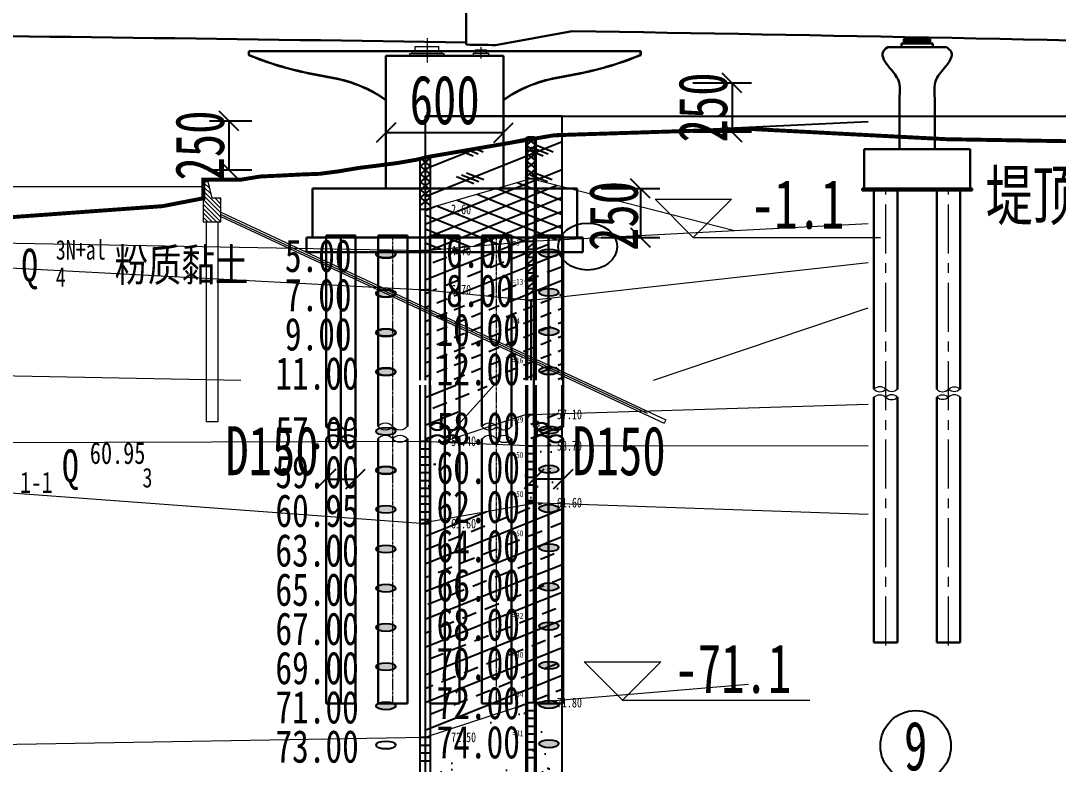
# Model space of a CAD drawing. Extents: x -2611510 to 954358, y -247163 to 181535.
# Drawn here: x 351555 to 404481, y -45 to 37874 of the extents above; entities that cross this region are included whole.
import ezdxf
from ezdxf.enums import TextEntityAlignment as Align

# ---------------------------------------------------------------- set-up
doc = ezdxf.new("R2010")
doc.units = 0
for name, pattern in [('CENTER', [2, 1.25, -0.25, 0.25, -0.25]), ('CENTER2', [1.125, 0.75, -0.125, 0.125, -0.125]), ('sx', [10, 5, 0, 5, 0])]:
    doc.linetypes.add(name, pattern=pattern)
doc.layers.get('Defpoints').update_dxf_attribs({"color": 8})
for name, color, linetype in [('dz-temp', 4, 'Continuous'), ('GiCAD_PouMian', 7, 'Continuous'), ('GICAD_QUYANG', 7, 'Continuous'), ('地质-地层符号', 3, 'Continuous'), ('地质-地面线', 7, 'Continuous'), ('地质-填充花纹', 8, 'Continuous'), ('地质-标贯', 7, 'Continuous'), ('地质-钻孔', 7, 'Continuous'), ('纵_地面线', 30, 'Continuous')]:
    doc.layers.add(name, color=color, linetype=linetype)
for name, color, linetype, lineweight in [('中心线', 2, 'CENTER', 15), ('地质-地层线', 7, 'Continuous', 15), ('地质-文字', 7, 'Continuous', 15), ('总 河堤', 6, 'Continuous', 15), ('文字', 7, 'Continuous', 15), ('标注', 3, 'Continuous', 18), ('桥 中心线', 5, 'CENTER', 15), ('桥 构造粗实', 1, 'Continuous', 30), ('桥 构造细实', 3, 'Continuous', 15), ('桥 构造细虚', 6, 'Continuous', 15), ('桥 标高', 4, 'Continuous', 15)]:
    doc.layers.add(name, color=color, linetype=linetype, lineweight=lineweight)
doc.styles.add('LZ_FONTS_FS', font='', dxfattribs={"width": 0.7})
doc.styles.get("Standard").update_dxf_attribs({"font": '仿宋_GB2312.TTF', "width": 0.7})
doc.styles.add('仿宋字', font='仿宋_GB2312.TTF', dxfattribs={"width": 0.7})
doc.styles.add('剖线方向', font='', dxfattribs={"width": 0.7, "height": 2.5})
doc.styles.add('叠加符号', font='', dxfattribs={"width": 0.7, "height": 2.5})
doc.styles.add('地层编号', font='', dxfattribs={"width": 0.7, "height": 3})
doc.styles.add('层底标注', font='', dxfattribs={"width": 0.7, "height": 2.5})
doc.styles.add('岩土名称', font='', dxfattribs={"width": 0.7, "height": 3})
doc.styles.add('时代', font='', dxfattribs={"width": 0.7, "height": 3})
doc.styles.add('标贯动探', font='', dxfattribs={"width": 0.7, "height": 1.5})
doc.styles.get('LZ_FONTS_FS').set_extended_font_data('仿宋_GB2312')
doc.styles.get('剖线方向').set_extended_font_data('仿宋_GB2312')
doc.styles.get('叠加符号').set_extended_font_data('仿宋_GB2312')
doc.styles.get('地层编号').set_extended_font_data('仿宋_GB2312')
doc.styles.get('层底标注').set_extended_font_data('仿宋_GB2312')
doc.styles.get('岩土名称').set_extended_font_data('仿宋_GB2312')
doc.styles.get('时代').set_extended_font_data('仿宋_GB2312')
doc.styles.get('标贯动探').set_extended_font_data('仿宋_GB2312')
doc.dimstyles.new('750', dxfattribs={"dimscale": 0, "dimtxt": 2.5, "dimasz": 1, "dimexe": 1, "dimexo": 1, "dimgap": 0, "dimtad": 0, "dimdec": 0, "dimlfac": 0.1, "dimrnd": 0.1, "dimzin": 12, "dimdsep": 46, "dimtxsty": '仿宋字', "dimblk": 'OBLIQUE', "dimcen": -1, "dimclrd": 256, "dimclre": 256, "dimclrt": 256, "dimadec": 4, "dimazin": 0, "dimtp": 2, "dimtm": 3, "dimtfac": 0.5, "dimtdec": 0, "dimtmove": 2, "dimatfit": 3, "dimldrblk": 'OBLIQUE', "dimfxl": 3, "dimfxlon": 1, "dimtvp": 0.7, "dimtolj": 1, "dimtzin": 12, "dimarcsym": 0})
pattern_1 = [(21.80141, (-1421506.55, -807363.6), (-883.88348, 353.5534), [571.18298, -380.78866])]
pattern_2 = [(21.80141, (-1421506.55, -807363.6), (-883.88348, 353.5534), []), (158.19859, (-1421506.55, -807363.6), (-883.88348, -353.5534), [])]
pattern_3 = [(21.80141, (-1421506.6, -807363.6), (-1767.7652, 707.1061), []), (21.80141, (-1419756.6, -807363.6), (-1767.7652, 707.1061), [761.57655, -475.9851])]
pattern_4 = [(21.80141, (-1421506.6, -807363.6), (-1767.76695, 707.1068), []), (158.19859, (-1420881.6, -807463.6), (-3535.534, -1414.2136), [951.9716, -2855.915]), (158.19859, (-1421131.6, -807563.6), (-3535.534, -1414.2136), [951.9716, -2855.915]), (158.19859, (-1421381.6, -807663.6), (-3535.534, -1414.2136), [951.9716, -2855.915]), (158.19859, (-1417381.6, -807463.6), (-3535.534, -1414.2136), [951.9716, -2855.915]), (158.19859, (-1417631.6, -807563.6), (-3535.534, -1414.2136), [951.9716, -2855.915]), (158.19859, (-1417881.6, -807663.6), (-3535.534, -1414.2136), [951.9716, -2855.915])]
pattern_5 = [(21.80141, (-1421506.6, -1072166.4), (-1767.7652, 707.1061), []), (21.80141, (-1419756.6, -1072166.4), (-1767.7652, 707.1061), [761.57655, -475.9851])]
pattern_6 = [(17.062863, (-1421506.55, -1072166.35), (2790.36967, 1248.899855), [-5975.1498, 0, -4481.3624, 0, -4481.3624, 0]), (3.01447, (-1421506.6, -1072166.4), (7214.5321, 1809.4251), [-2978.456, 0, -7743.9854, 0, -1787.0735, 0]), (345.966575, (-1426872, -1072166.4), (11073.38644, -1501.9982), [-1573.447, 0, -6293.788, 0, -7342.7527, 0]), (17.06286, (-1421506.6, -1072166.4), (-2941.879, 3021.541), [-3983.433, 0, -4979.2915, 0, -4481.362, 0]), (3.01447, (-1421506.6, -1072166.4), (4858.372, 4093.388), [-3574.147, 0, -5361.221, 0, -1787.0735, 0]), (345.7037, (-1426872, -1072166.4), (5240.9553, 1250.378), [-2088.827, 0, -6788.688, 0, -10444.135, 0]), (339.87047, (-1426872, -1072166.4), (6980.0505, 1196.567), [-942.2907, 0, -3769.163, 0, -3769.163, 0]), (17.06286, (-1421506.6, -1072166.4), (6542.5438, 3754.5058), [-1493.7875, 0, -1493.7875, 0, -4481.3624, 0]), (3.01447, (-1421506.6, -1072166.4), (2716.851, 3980.613), [-3574.147, 0, -7743.985, 0, -1787.0735, 0]), (345.7037, (-1426872, -1072166.4), (15682.466, 1374.167), [-6266.481, 0, -2611.034, 0, -2611.034, 0]), (339.87047, (-1426872, -1072166.4), (230427237.503, -84451983.463), [-1187.286, 0, -9894.053, 0, -942.291, 0])]

# ---------------------------------------------------------------- blocks, each defined once
blk = doc.blocks.new('_Oblique')
at = {"color": 0, "linetype": 'ByBlock', "lineweight": -2}
blk.add_line((-0.5, -0.5), (0.5, 0.5), dxfattribs=at)
blk = doc.blocks.new('*D179')
at = {"layer": 'Defpoints', "color": 0}
for p in [(374282, 73637), (374282, 37143), (372282, 36664)]:
    blk.add_point(p, dxfattribs=at)
at = {"layer": '标注', "lineweight": -2}
for p, q in [((372282, 71637), (372282, 74637)), ((374282, 71637), (374282, 74637)), ((372282, 73637), (374282, 73637))]:
    blk.add_line(p, q, dxfattribs=at)
at = {"layer": '标注', "lineweight": -2, "xscale": 1000.0000020837, "yscale": 1000.0000020837, "zscale": 1000.0000020837, "rotation": 180}
blk.add_blockref('_Oblique', (372282, 73637), dxfattribs=at)
at = {"layer": '标注', "lineweight": -2, "xscale": 1000.0000020837, "yscale": 1000.0000020837, "zscale": 1000.0000020837}
blk.add_blockref('_Oblique', (374282, 73637), dxfattribs=at)
at = {"layer": '标注', "insert": (373282, 75826), "char_height": 2500, "attachment_point": 5, "style": '仿宋字'}
blk.add_mtext('\\A1;200', dxfattribs=at)
blk = doc.blocks.new('*D187')
at = {"layer": 'Defpoints', "color": 0}
for p in [(372282, 73637), (353282, 39578), (372282, 36664)]:
    blk.add_point(p, dxfattribs=at)
at = {"layer": '标注', "lineweight": -2}
for p, q in [((353282, 71637), (353282, 74637)), ((372282, 71637), (372282, 74637)), ((353282, 73637), (372282, 73637))]:
    blk.add_line(p, q, dxfattribs=at)
at = {"layer": '标注', "lineweight": -2, "xscale": 1000.0000020837, "yscale": 1000.0000020837, "zscale": 1000.0000020837, "rotation": 180}
blk.add_blockref('_Oblique', (353282, 73637), dxfattribs=at)
at = {"layer": '标注', "lineweight": -2, "xscale": 1000.0000020837, "yscale": 1000.0000020837, "zscale": 1000.0000020837}
blk.add_blockref('_Oblique', (372282, 73637), dxfattribs=at)
at = {"layer": '标注', "insert": (362782, 75302), "char_height": 2500, "attachment_point": 5, "style": '仿宋字'}
blk.add_mtext('\\A1;1900', dxfattribs=at)
blk = doc.blocks.new('右堤岸')
at = {"layer": '总 河堤'}
h = blk.add_hatch(dxfattribs=at)
h.set_pattern_fill('ANSI31', color=256, scale=0.05, style=0)
h.set_pattern_definition([(135, (-1e-10, -1250), (112.253, 112.253), [])])
h.paths.add_polyline_path([(0, 0), (250, 0), (450, -850), (900, -850), (900, -1670), (0, -1250)])
h.paths.add_polyline_path([(0, -1250), (900, -1670), (900, -2050), (0, -2050)])
for p, q in [((0, 0), (250, 0)), ((0, 0), (0, -2050)), ((450, -850), (250, 0)), ((900, -850), (450, -850)), ((900, -2050), (900, -850)), ((0, -2050), (900, -2050)), ((150, -2050), (150, -12250)), ((750, -2050), (750, -12250)), ((750, -12250), (150, -12250))]:
    blk.add_line(p, q, dxfattribs=at)
at = {"layer": '总 河堤', "color": 8}
for p, q in [((900, -1559), (23600, -12145)), ((900, -1670), (22651, -11813)), ((900, -1780), (23515, -12326)), ((23600, -12145), (23515, -12326))]:
    blk.add_line(p, q, dxfattribs=at)
blk = doc.blocks.new('标高')
at = {"layer": '桥 标高'}
for p, q in [((-2000, 2000), (2000, 2000)), ((0, 0), (-2000, 2000)), ((0, 0), (2000, 2000)), ((0, 0), (9796, 0))]:
    blk.add_line(p, q, dxfattribs=at)
blk = doc.blocks.new('*D300')
at = {"layer": 'Defpoints', "color": 0}
for p in [(379782, 29318), (379466, 26818), (383165, 26818)]:
    blk.add_point(p, dxfattribs=at)
at = {"layer": '标注', "lineweight": -2}
for p, q in [((381165, 29318), (384165, 29318)), ((383165, 29318), (383165, 26818)), ((381165, 26818), (384165, 26818))]:
    blk.add_line(p, q, dxfattribs=at)
at = {"layer": '标注', "lineweight": -2, "xscale": 1000.0000020837, "yscale": 1000.0000020837, "zscale": 1000.0000020837}
for p, rotation in [((383165, 29318), 90), ((383165, 26818), 270)]:
    blk.add_blockref('_Oblique', p, dxfattribs=dict(at, rotation=rotation))
at = {"layer": '标注', "insert": (381805, 27918), "char_height": 2500, "attachment_point": 5, "rotation": 90, "style": '仿宋字'}
blk.add_mtext('\\A1;250', dxfattribs=at)
blk = doc.blocks.new('*D301')
at = {"layer": 'Defpoints', "color": 0}
for p in [(370181, 34835), (376181, 34835), (370181, 32159)]:
    blk.add_point(p, dxfattribs=at)
at = {"layer": '标注', "lineweight": -2}
for p, q in [((370181, 33835), (370181, 31159)), ((376181, 33835), (376181, 31159)), ((376181, 32159), (370181, 32159))]:
    blk.add_line(p, q, dxfattribs=at)
at = {"layer": '标注', "lineweight": -2, "xscale": 1000.0000020837, "yscale": 1000.0000020837, "zscale": 1000.0000020837, "rotation": 180}
blk.add_blockref('_Oblique', (370181, 32159), dxfattribs=at)
at = {"layer": '标注', "lineweight": -2, "xscale": 1000.0000020837, "yscale": 1000.0000020837, "zscale": 1000.0000020837}
blk.add_blockref('_Oblique', (376181, 32159), dxfattribs=at)
at = {"layer": '标注', "insert": (373181, 33824), "char_height": 2500, "attachment_point": 5, "style": '仿宋字'}
blk.add_mtext('\\A1;600', dxfattribs=at)
blk = doc.blocks.new('*D311')
at = {"layer": 'Defpoints', "color": 0}
for p in [(364345, 32760), (362176, 30260), (364345, 30260)]:
    blk.add_point(p, dxfattribs=at)
at = {"layer": '标注', "lineweight": -2}
for p, q in [((363344, 32760), (361176, 32760)), ((362176, 32760), (362176, 30260)), ((363344, 30260), (361176, 30260))]:
    blk.add_line(p, q, dxfattribs=at)
at = {"layer": '标注', "lineweight": -2, "xscale": 1000.0000020837, "yscale": 1000.0000020837, "zscale": 1000.0000020837}
for p, rotation in [((362176, 32760), 90), ((362176, 30260), 270)]:
    blk.add_blockref('_Oblique', p, dxfattribs=dict(at, rotation=rotation))
at = {"layer": '标注', "insert": (360698, 31510), "char_height": 2500, "attachment_point": 5, "rotation": 90, "style": '仿宋字'}
blk.add_mtext('\\A1;250', dxfattribs=at)
blk = doc.blocks.new('*D312')
at = {"layer": 'Defpoints', "color": 0}
for p in [(383977, 34702), (384056, 32204), (387841, 32204)]:
    blk.add_point(p, dxfattribs=at)
at = {"layer": '标注', "lineweight": -2}
for p, q in [((385841, 34702), (388841, 34702)), ((387841, 34702), (387841, 32204)), ((385841, 32204), (388841, 32204))]:
    blk.add_line(p, q, dxfattribs=at)
at = {"layer": '标注', "lineweight": -2, "xscale": 1000.0000020837, "yscale": 1000.0000020837, "zscale": 1000.0000020837}
for p, rotation in [((387841, 34702), 90), ((387841, 32204), 270)]:
    blk.add_blockref('_Oblique', p, dxfattribs=dict(at, rotation=rotation))
at = {"layer": '标注', "insert": (386362, 33453), "char_height": 2500, "attachment_point": 5, "rotation": 90, "style": '仿宋字'}
blk.add_mtext('\\A1;250', dxfattribs=at)
blk = doc.blocks.new('*D348')
at = {"layer": 'Defpoints', "color": 0}
for p in [(374282, 83145), (170282, 72375), (374282, 37143)]:
    blk.add_point(p, dxfattribs=at)
at = {"layer": '标注', "lineweight": -2}
for p, q in [((170282, 81145), (170282, 84145)), ((374282, 81145), (374282, 84145)), ((170282, 83145), (374282, 83145))]:
    blk.add_line(p, q, dxfattribs=at)
at = {"layer": '标注', "lineweight": -2, "xscale": 1000.0000020837, "yscale": 1000.0000020837, "zscale": 1000.0000020837, "rotation": 180}
blk.add_blockref('_Oblique', (170282, 83145), dxfattribs=at)
at = {"layer": '标注', "lineweight": -2, "xscale": 1000.0000020837, "yscale": 1000.0000020837, "zscale": 1000.0000020837}
blk.add_blockref('_Oblique', (374282, 83145), dxfattribs=at)
at = {"layer": '标注', "insert": (272282, 84810), "char_height": 2500, "attachment_point": 5, "style": '仿宋字'}
blk.add_mtext('\\A1;20400', dxfattribs=at)
blk = doc.blocks.new('*D362')
at = {"layer": 'Defpoints', "color": 0}
for p in [(401018, 36295), (401018, 31795), (408393, 31795)]:
    blk.add_point(p, dxfattribs=at)
at = {"layer": '标注', "lineweight": -2}
for p, q in [((406393, 36295), (409393, 36295)), ((408393, 36295), (408393, 31795)), ((406393, 31795), (409393, 31795))]:
    blk.add_line(p, q, dxfattribs=at)
at = {"layer": '标注', "lineweight": -2, "xscale": 1000.0000020837, "yscale": 1000.0000020837, "zscale": 1000.0000020837}
for p, rotation in [((408393, 36295), 90), ((408393, 31795), 270)]:
    blk.add_blockref('_Oblique', p, dxfattribs=dict(at, rotation=rotation))
at = {"layer": '标注', "insert": (406728, 34045), "char_height": 2500, "attachment_point": 5, "rotation": 90, "style": '仿宋字'}
blk.add_mtext('\\A1;450', dxfattribs=at)
blk = doc.blocks.new('*D380')
at = {"layer": 'Defpoints', "color": 0}
for p in [(367131, 14599), (368631, 14500), (368631, 14500)]:
    blk.add_point(p, dxfattribs=at)
at = {"layer": '标注', "lineweight": -2}
for p, q in [((367131, 14500), (367131, 13500)), ((367131, 14500), (368631, 14500)), ((368631, 13500), (368631, 13500))]:
    blk.add_line(p, q, dxfattribs=at)
at = {"layer": '标注', "lineweight": -2, "xscale": 1000, "yscale": 1000, "zscale": 1000, "rotation": 180}
blk.add_blockref('_Oblique', (367131, 14500), dxfattribs=at)
at = {"layer": '标注', "lineweight": -2, "xscale": 1000, "yscale": 1000, "zscale": 1000}
blk.add_blockref('_Oblique', (368631, 14500), dxfattribs=at)
at = {"layer": '标注', "insert": (364371, 15925), "char_height": 2500, "attachment_point": 5, "style": '仿宋字'}
blk.add_mtext('\\A1;D150', dxfattribs=at)
blk = doc.blocks.new('*D381')
at = {"layer": 'Defpoints', "color": 0}
for p in [(377731, 14500), (377731, 14500), (379231, 14682)]:
    blk.add_point(p, dxfattribs=at)
at = {"layer": '标注', "lineweight": -2}
for p, q in [((379231, 14500), (377731, 14500)), ((379231, 14500), (379231, 13500)), ((377731, 13500), (377731, 13500))]:
    blk.add_line(p, q, dxfattribs=at)
at = {"layer": '标注', "lineweight": -2, "xscale": 1000, "yscale": 1000, "zscale": 1000, "rotation": 180}
blk.add_blockref('_Oblique', (377731, 14500), dxfattribs=at)
at = {"layer": '标注', "lineweight": -2, "xscale": 1000, "yscale": 1000, "zscale": 1000}
blk.add_blockref('_Oblique', (379231, 14500), dxfattribs=at)
at = {"layer": '标注', "insert": (382074, 15925), "char_height": 2500, "attachment_point": 5, "style": '仿宋字'}
blk.add_mtext('\\A1;D150', dxfattribs=at)
blk = doc.blocks.new('gkqy_yuan.dwg不标1')
at = {"layer": 'GiCAD_PouMian'}
h = blk.add_hatch(color=8, dxfattribs=at)
edge = h.paths.add_edge_path()
edge.add_arc((0, 0), 1, 0, 360)
at = {"layer": 'GICAD_QUYANG', "color": 8}
blk.add_circle((0, 0), 1, dxfattribs=at)
blk = doc.blocks.new('地质1')
at = {"layer": '地质-填充花纹', "linetype": 'Continuous'}
h = blk.add_hatch(dxfattribs=at)
h.set_pattern_fill('GKZTT', color=8, scale=250, style=0, pattern_type=2)
h.set_pattern_definition(pattern_4)
h.paths.add_polyline_path([(379182, -212120), (377582, -211712), (377582, -209612), (379182, -209537)])
h = blk.add_hatch(dxfattribs=at)
h.set_pattern_fill('GKZTT', color=8, scale=250, style=0, pattern_type=2)
h.set_pattern_definition(pattern_4)
h.paths.add_polyline_path([(377582, -211712), (372182, -213279), (372182, -210679), (377582, -209612)])
h = blk.add_hatch(dxfattribs=at)
h.set_pattern_fill('GKSTT', color=8, scale=250, style=0, pattern_type=2)
h.set_pattern_definition(pattern_2)
h.paths.add_polyline_path([(377582, -214912), (372182, -215379), (372182, -213279), (377582, -211712)])
h = blk.add_hatch(dxfattribs=at)
h.set_pattern_fill('GKSTT', color=8, scale=250, style=0, pattern_type=2)
h.set_pattern_definition(pattern_2)
h.paths.add_polyline_path([(379182, -212120), (379182, -214827), (377582, -214912), (377582, -211712)])
h = blk.add_hatch(dxfattribs=at)
h.set_pattern_fill('GLYNT', color=8, scale=250, style=0, pattern_type=2)
h.set_pattern_definition(pattern_3)
h.paths.add_polyline_path([(379182, -217734), (377582, -217912), (377582, -214912), (379182, -214827)])
h = blk.add_hatch(dxfattribs=at)
h.set_pattern_fill('GLYNT', color=8, scale=250, style=0, pattern_type=2)
h.set_pattern_definition(pattern_3)
h.paths.add_polyline_path([(377582, -217912), (372182, -217379), (372182, -215379), (377582, -214912)])
h = blk.add_hatch(dxfattribs=at)
h.set_pattern_fill('GKFT', color=8, scale=250, style=0, pattern_type=2)
h.set_pattern_definition(pattern_1)
h.paths.add_polyline_path([(377582, -222000), (372182, -222000), (372182, -217379), (377582, -217912)])
h = blk.add_hatch(dxfattribs=at)
h.set_pattern_fill('GKFT', color=8, scale=250, style=0, pattern_type=2)
h.set_pattern_definition(pattern_1)
h.paths.add_polyline_path([(377582, -217912), (379182, -217734), (379182, -222000), (377582, -222000)])
at = {"layer": 'dz-temp', "color": 8, "linetype": 'Continuous'}
for p, q in [((379182, -208529), (372182, -208529)), ((372182, -208529), (372182, -222000)), ((379182, -222000), (379182, -208529))]:
    blk.add_line(p, q, dxfattribs=at)
at = {"layer": '地质-地层符号', "color": 8, "linetype": 'Continuous'}
blk.add_ellipse((380475, -215179), major_axis=(-1500, 0), ratio=0.8, dxfattribs=at)
at = {"layer": '地质-地层线', "color": 8}
for p, q in [((372182, -213279), (377582, -211712)), ((377582, -211712), (387966, -214360)), ((377582, -214912), (394782, -213997)), ((336495, -214734), (372182, -215379)), ((334860, -215409), (372182, -217379)), ((372182, -215379), (377582, -214912)), ((377582, -217912), (394782, -215997)), ((372182, -217379), (377582, -217912)), ((176382, -218439), (362774, -222000)), ((383831, -222000), (394782, -218297))]:
    blk.add_line(p, q, dxfattribs=at)
at = {"layer": '地质-地面线', "color": 8, "linetype": 'Continuous'}
for p, q in [((377582, -209612), (394782, -208797)), ((372182, -210679), (377582, -209612))]:
    blk.add_line(p, q, dxfattribs=at)
at = {"layer": '地质-钻孔', "color": 8, "linetype": 'Continuous'}
for p, q in [((377407, -209582), (377756, -209582)), ((377407, -222000), (377407, -209582)), ((377756, -209582), (377756, -222000)), ((377332, -209612), (377832, -209612)), ((377332, -209612), (377832, -210012)), ((377832, -209612), (377332, -210012)), ((377332, -210012), (377832, -210412)), ((377832, -210012), (377332, -210412)), ((377332, -210412), (377832, -210812)), ((377832, -210412), (377332, -210812)), ((371932, -210679), (372432, -210679)), ((371932, -210679), (372432, -211079)), ((372432, -210679), (371932, -211079)), ((371932, -211079), (372432, -211479)), ((372432, -211079), (371932, -211479)), ((372007, -210649), (372356, -210649)), ((377332, -210812), (377832, -211212)), ((377832, -210812), (377332, -211212)), ((371932, -211479), (372432, -211879)), ((372432, -211479), (371932, -211879)), ((377332, -211212), (377832, -211612)), ((377832, -211212), (377332, -211612)), ((371932, -211879), (372432, -212279)), ((372432, -211879), (371932, -212279)), ((377332, -211712), (377832, -211712)), ((377332, -211712), (377832, -211712)), ((371932, -212279), (372432, -212679)), ((372432, -212279), (371932, -212679)), ((371932, -212679), (372432, -213079)), ((372432, -212679), (371932, -213079)), ((371932, -213279), (372432, -213279)), ((371932, -213279), (372432, -213279)), ((371932, -215379), (372432, -215379)), ((371932, -215379), (372432, -215379)), ((377332, -214912), (377832, -214912)), ((377332, -214912), (377832, -214912)), ((377332, -214912), (377832, -214912)), ((377832, -214912), (377332, -215312)), ((377332, -215312), (377832, -215312)), ((377832, -215312), (377332, -215712)), ((377832, -214912), (377832, -214912)), ((377832, -215312), (377832, -215312)), ((377332, -215712), (377832, -215712)), ((377832, -215712), (377332, -216112)), ((377832, -215712), (377832, -215712)), ((377332, -216112), (377832, -216112)), ((377832, -216112), (377332, -216512)), ((377832, -216112), (377832, -216112)), ((377332, -216512), (377832, -216512)), ((377832, -216512), (377332, -216912)), ((377332, -216912), (377832, -216912)), ((377832, -216912), (377332, -217312)), ((377832, -216512), (377832, -216512)), ((377832, -216912), (377832, -216912)), ((371932, -217379), (372432, -217379)), ((371932, -217379), (372432, -217379)), ((371932, -217379), (372432, -217379)), ((372432, -217379), (372182, -217379)), ((372182, -217379), (372182, -222000)), ((377332, -217312), (377832, -217312)), ((377832, -217312), (377332, -217712)), ((377832, -217312), (377832, -217312)), ((377332, -217912), (377832, -217912)), ((377332, -217912), (377832, -217912)), ((377332, -217912), (377832, -217912)), ((377832, -217912), (377582, -217912)), ((377582, -217912), (377582, -222000))]:
    blk.add_line(p, q, dxfattribs=at)
at = {"layer": '地质-钻孔', "color": 8, "linetype": 'sx'}
for p, q in [((377332, -209612), (377832, -209612)), ((377332, -222000), (377332, -209612)), ((377832, -209612), (377832, -222000)), ((371932, -210679), (372432, -210679)), ((371932, -222000), (371932, -210679)), ((372432, -210679), (372432, -222000))]:
    blk.add_line(p, q, dxfattribs=at)
at = {"color": 8, "linetype": 'Continuous', "xscale": 500, "yscale": 200, "zscale": 1000}
for p in [(370182, -215554), (370182, -215579), (378500, -215512), (378500, -215512), (370182, -217554), (370182, -217579), (378500, -217512), (378500, -217512), (370182, -219554), (370182, -219579), (378500, -219512), (378500, -219512), (370182, -221554), (370182, -221579), (378500, -221512), (378500, -221512)]:
    blk.add_blockref('gkqy_yuan.dwg不标1', p, dxfattribs=at)
at = {"color": 8, "linetype": 'Continuous', "style": '剖线方向', "width": 0.75}
for s, p in [('5.00', (365031, -216477)), ('6.00', (373254, -216257)), ('6.00', (373254, -216257)), ('7.00', (365031, -218477)), ('8.00', (373254, -218257)), ('8.00', (373254, -218257)), ('9.00', (365031, -220477)), ('10.00', (372769, -220257)), ('10.00', (372769, -220257)), ('12.00', (372769, -222257)), ('12.00', (372769, -222257)), ('11.00', (364546, -222477))]:
    blk.add_text(s, height=1666.7, dxfattribs=at).set_placement(p)
at = {"layer": '地质-地层符号', "color": 8, "linetype": 'Continuous', "width": 0.75}
for s, height, style, p in [('3N+al', 999.7, '时代', (353342, -215844)), ('Q', 1666, '时代', (351584, -216954)), ('粉质黏土', 1666.2, '岩土名称', (356343, -216954)), ('4', 1000, '时代', (353342, -217232))]:
    blk.add_text(s, height=height, dxfattribs=dict(at, style=style)).set_placement(p)
at = {"layer": '地质-文字', "color": 8, "linetype": 'Continuous', "style": '层底标注', "width": 0.75}
for s, p in [('2.60', (373507, -213529)), ('4.70', (373507, -215629)), ('6.70', (373507, -217629))]:
    blk.add_text(s, height=500, dxfattribs=at).set_placement(p)
at = {"layer": '地质-标贯', "color": 8, "linetype": 'Continuous', "style": '标贯动探', "width": 0.75}
for s, p in [('=5', (376645, -215129)), ('=13', (376645, -217129)), ('=4', (376645, -219129)), ('=16', (376645, -221129))]:
    blk.add_text(s, height=300, dxfattribs=at).set_placement(p)
blk = doc.blocks.new('gkqy_rao.dwg不标1')
at = {"layer": 'GICAD_QUYANG', "color": 8}
blk.add_circle((0, 0), 1, dxfattribs=at)
blk = doc.blocks.new('地质2')
at = {"layer": '地质-填充花纹', "linetype": 'Continuous'}
h = blk.add_hatch(dxfattribs=at)
h.set_pattern_fill('GLYNT', color=8, scale=250, style=0, pattern_type=2)
h.set_pattern_definition(pattern_5)
h.paths.add_polyline_path([(372182, -532882), (372182, -530024), (375420, -530024)])
h = blk.add_hatch(dxfattribs=at)
h.set_pattern_fill('GLXS', color=8, scale=250, style=0, pattern_type=2)
h.set_pattern_definition(pattern_6)
h.paths.add_polyline_path([(377582, -531515), (377332, -536112), (372182, -537082), (372182, -532882), (377332, -533115)])
h = blk.add_hatch(dxfattribs=at)
h.set_pattern_fill('GLYNT', color=8, scale=250, style=0, pattern_type=2)
h.set_pattern_definition(pattern_5)
h.paths.add_polyline_path([(379182, -533114), (377582, -533115), (377582, -531515), (379182, -531467)])
h = blk.add_hatch(dxfattribs=at)
h.set_pattern_fill('GLXS', color=8, scale=250, style=0, pattern_type=2)
h.set_pattern_definition(pattern_6)
h.paths.add_polyline_path([(377582, -536015), (375152, -534565), (377582, -533115)])
h = blk.add_hatch(dxfattribs=at)
h.set_pattern_fill('GLXS', color=8, scale=250, style=0, pattern_type=2)
h.set_pattern_definition(pattern_6)
h.paths.add_polyline_path([(379182, -536070), (377582, -536015), (377582, -533115), (379182, -533114)])
h = blk.add_hatch(dxfattribs=at)
h.set_pattern_fill('GLYNT', color=8, scale=250, style=0, pattern_type=2)
h.set_pattern_definition(pattern_5)
h.paths.add_polyline_path([(377582, -536068), (372255, -537007), (372182, -537082), (372182, -547982), (377582, -546215)])
h = blk.add_hatch(dxfattribs=at)
h.set_pattern_fill('GLYNT', color=8, scale=250, style=0, pattern_type=2)
h.set_pattern_definition(pattern_5)
h.paths.add_polyline_path([(379182, -536070), (379182, -545972), (377582, -546215), (377582, -536015)])
h = blk.add_hatch(dxfattribs=at)
h.set_pattern_fill('GLXS', color=8, scale=250, style=0, pattern_type=2)
h.set_pattern_definition(pattern_6)
h.paths.add_polyline_path([(379182, -545972), (379182, -554421), (377582, -554421), (377582, -546215)])
h = blk.add_hatch(dxfattribs=at)
h.set_pattern_fill('GLXS', color=8, scale=250, style=0, pattern_type=2)
h.set_pattern_definition(pattern_6)
h.paths.add_polyline_path([(372182, -547982), (377582, -546215), (377582, -554421), (372182, -554421)])
at = {"layer": 'dz-temp', "color": 8, "linetype": 'Continuous'}
for p, q in [((372182, -530024), (372182, -554421)), ((379182, -554421), (379182, -530024))]:
    blk.add_line(p, q, dxfattribs=at)
at = {"layer": '地质-地层线', "color": 8}
for p, q in [((375759, -529964), (373068, -532927)), ((377582, -531515), (394782, -531000)), ((377332, -531515), (373068, -532927)), ((377332, -531773), (377582, -531515)), ((176382, -533542), (372182, -532882)), ((371932, -532882), (377832, -533115)), ((372182, -532882), (372432, -532662)), ((317721, -533066), (372182, -537082)), ((377582, -533115), (394782, -533100)), ((371932, -537064), (377832, -536024)), ((377582, -536015), (394782, -536600)), ((372182, -537082), (372432, -536825)), ((377582, -546215), (388673, -545283)), ((372182, -547982), (377582, -546215)), ((176382, -551242), (372182, -547982))]:
    blk.add_line(p, q, dxfattribs=at)
at = {"layer": '地质-钻孔', "color": 8, "linetype": 'sx'}
for p, q in [((371932, -554421), (371932, -530024)), ((372432, -530024), (372432, -554421)), ((377332, -554421), (377332, -530024)), ((377832, -530024), (377832, -554421))]:
    blk.add_line(p, q, dxfattribs=at)
at = {"layer": '地质-钻孔', "color": 8, "linetype": 'Continuous'}
for p, q in [((372182, -530024), (372182, -532882)), ((377407, -558421), (377407, -530024)), ((377756, -530024), (377756, -558415)), ((377332, -531515), (377832, -531515)), ((377332, -531515), (377832, -531515)), ((371932, -532882), (372432, -532882)), ((371932, -532882), (372432, -532882)), ((371932, -532882), (372432, -532882)), ((371932, -533282), (372432, -533282)), ((377332, -533115), (377832, -533115)), ((377332, -533115), (377832, -533115)), ((377332, -533115), (377832, -533115)), ((371932, -533682), (372432, -533682)), ((377332, -533515), (377832, -533515)), ((377332, -533915), (377832, -533915)), ((371932, -534082), (372432, -534082)), ((371932, -534482), (372432, -534482)), ((377332, -534315), (377832, -534315)), ((371932, -534882), (372432, -534882)), ((377332, -534715), (377832, -534715)), ((371932, -535282), (372432, -535282)), ((377332, -535115), (377832, -535115)), ((377332, -535515), (377832, -535515)), ((371932, -535682), (372432, -535682)), ((371932, -536082), (372432, -536082)), ((377332, -535915), (377832, -535915)), ((377332, -536015), (377832, -536015)), ((377332, -536015), (377832, -536015)), ((371932, -536482), (372432, -536482)), ((371932, -536882), (372432, -536882)), ((371932, -537082), (372432, -537082)), ((371932, -537082), (372432, -537082)), ((371932, -537082), (372432, -537082)), ((372432, -537082), (372182, -537082)), ((372182, -537082), (372182, -547982)), ((377332, -546215), (377832, -546215)), ((377332, -546215), (377832, -546215)), ((377332, -546215), (377832, -546215)), ((377332, -546615), (377832, -546615)), ((377332, -547015), (377832, -547015)), ((377332, -547415), (377832, -547415)), ((371932, -547982), (372432, -547982)), ((371932, -547982), (372432, -547982)), ((371932, -547982), (372432, -547982)), ((377332, -547815), (377832, -547815)), ((377332, -548215), (377832, -548215)), ((371932, -548382), (372432, -548382)), ((371932, -548782), (372432, -548782)), ((377332, -548615), (377832, -548615)), ((371932, -549182), (372432, -549182)), ((377332, -549015), (377832, -549015))]:
    blk.add_line(p, q, dxfattribs=at)
at = {"color": 8, "linetype": 'Continuous', "xscale": 500, "yscale": 200, "zscale": 1000}
for name, p in [('gkqy_yuan.dwg不标1', (370182, -532382)), ('gkqy_yuan.dwg不标1', (378500, -532315)), ('gkqy_yuan.dwg不标1', (370182, -534357)), ('gkqy_rao.dwg不标1', (370182, -534382)), ('gkqy_rao.dwg不标1', (378500, -534315)), ('gkqy_yuan.dwg不标1', (378500, -534315)), ('gkqy_yuan.dwg不标1', (378500, -536315)), ('gkqy_yuan.dwg不标1', (370182, -536357)), ('gkqy_yuan.dwg不标1', (370182, -538382)), ('gkqy_yuan.dwg不标1', (378500, -538315)), ('gkqy_yuan.dwg不标1', (370182, -540382)), ('gkqy_yuan.dwg不标1', (378500, -540315)), ('gkqy_yuan.dwg不标1', (370182, -542382)), ('gkqy_yuan.dwg不标1', (378500, -542315)), ('gkqy_yuan.dwg不标1', (370182, -544382)), ('gkqy_yuan.dwg不标1', (378500, -544315)), ('gkqy_yuan.dwg不标1', (370182, -546382)), ('gkqy_rao.dwg不标1', (378500, -546315)), ('gkqy_yuan.dwg不标1', (378500, -546315)), ('gkqy_rao.dwg不标1', (370182, -548382)), ('gkqy_rao.dwg不标1', (378500, -548315)), ('gkqy_yuan.dwg不标1', (378500, -548315))]:
    blk.add_blockref(name, p, dxfattribs=at)
at = {"color": 8, "linetype": 'Continuous', "width": 0.75}
for s, height, style, p in [('57.00', 1666.7, '剖线方向', (364546, -533280)), ('58.00', 1666.7, '剖线方向', (372769, -533060)), ('60.95', 1110.8, 'LZ_FONTS_FS', (355080, -534043)), ('60.00', 1666.7, '剖线方向', (372769, -535060)), ('60.00', 1666.7, '剖线方向', (372769, -535060)), ('59.00', 1666.7, '剖线方向', (364546, -535280)), ('60.95', 1666.7, '剖线方向', (364546, -537255)), ('62.00', 1666.7, '剖线方向', (372769, -537060)), ('63.00', 1666.7, '剖线方向', (364546, -539280)), ('64.00', 1666.7, '剖线方向', (372769, -539060)), ('65.00', 1666.7, '剖线方向', (364546, -541280)), ('66.00', 1666.7, '剖线方向', (372769, -541060)), ('68.00', 1666.7, '剖线方向', (372769, -543060)), ('67.00', 1666.7, '剖线方向', (364546, -543280)), ('70.00', 1666.7, '剖线方向', (372769, -545060)), ('69.00', 1666.7, '剖线方向', (364546, -545280)), ('71.00', 1666.7, '剖线方向', (364546, -547280)), ('72.00', 1666.7, '剖线方向', (372769, -547060)), ('72.00', 1666.7, '剖线方向', (372769, -547060)), ('73.00', 1666.7, '剖线方向', (364546, -549280)), ('74.00', 1666.7, '剖线方向', (372769, -549060)), ('74.00', 1666.7, '剖线方向', (372769, -549060))]:
    blk.add_text(s, height=height, dxfattribs=dict(at, style=style)).set_placement(p)
at = {"layer": '地质-地层符号', "color": 8, "linetype": 'Continuous', "width": 0.75}
for s, height, style, p in [('Q', 1666, '时代', (353663, -534967)), ('1-1', 1083, '地层编号', (351520, -535522)), ('3', 1000, '时代', (357763, -535244))]:
    blk.add_text(s, height=height, dxfattribs=dict(at, style=style)).set_placement(p)
at = {"layer": '地质-填充花纹', "color": 8, "linetype": 'Continuous', "style": '叠加符号', "width": 0.75}
for p in [(377800, -532599), (378382, -534778)]:
    blk.add_text('f', height=500, dxfattribs=at).set_placement(p)
at = {"layer": '地质-文字', "color": 8, "linetype": 'Continuous', "style": '层底标注', "width": 0.75}
for s, p in [('57.10', (378907, -531765)), ('57.40', (373507, -533132)), ('58.70', (378907, -533365)), ('61.60', (378907, -536265)), ('61.60', (373507, -537332)), ('71.80', (378907, -546465)), ('72.50', (373507, -548232))]:
    blk.add_text(s, height=500, dxfattribs=at).set_placement(p)
at = {"layer": '地质-标贯', "color": 8, "linetype": 'Continuous', "style": '标贯动探', "width": 0.75}
for s, p in [('=29', (376645, -531932)), ('=50', (376645, -533732)), ('=50', (376645, -535732)), ('=50', (376645, -537732)), ('=32', (376645, -541932)), ('=30', (376645, -543932)), ('=34', (376645, -545932)), ('=31', (376645, -547932))]:
    blk.add_text(s, height=300, dxfattribs=at).set_placement(p)

msp = doc.modelspace()

# ---------------------------------------------------------------- hatches: boundary and pattern name
at = {"layer": '桥 构造粗实'}
h = msp.add_hatch(dxfattribs=at)
h.set_pattern_fill('ANSI31', color=256, scale=25.27, angle=180, style=0)
h.set_pattern_definition([(45, (388550.65, 16376.81), (-56.73277, 56.73277), [])])
h.paths.add_polyline_path([(396611.8, 36927.6), (396611.8, 36709.9), (397951.2, 36709.9), (397951.2, 36927.6)])

# ---------------------------------------------------------------- linework, layer by layer
msp.add_line((372181.5, 33007.1), (582373.7, 33007.1))
msp.add_circle((397206.5, 891.5), 1800)
at = {"layer": '中心线', "linetype": 'CENTER2', "ltscale": 200}
for p, q in [((370531.5, 3054.7), (370531.5, 26918.1)), ((375831.5, 3050.9), (375831.5, 26914.3))]:
    msp.add_line(p, q, dxfattribs=at)
at = {"layer": '桥 中心线', "color": 5, "ltscale": 5}
for p, q in [((372281.5, 36978.8), (372281.5, 35744.7)), ((375031.5, 36551.5), (375031.5, 35942.4))]:
    msp.add_line(p, q, dxfattribs=at)
at = {"layer": '桥 中心线', "ltscale": 2000}
for p, q in [((395681.5, 6009.5), (395681.5, 29318.1)), ((398881.5, 6009.5), (398881.5, 29318.1))]:
    msp.add_line(p, q, dxfattribs=at)
at = {"layer": '桥 构造粗实'}
for p, q in [((374281.5, 36654.9), (374281.5, 39234.9)), ((375781.5, 36631.3), (379681.5, 37347.9)), ((375781.5, 36631.2), (379681.5, 37347.9)), ((395781.5, 36530.5), (398781.5, 36530.5)), ((395781.5, 36530.5), (398781.5, 36530.5)), ((396485.5, 36530.5), (396485.5, 36709.9)), ((398077.5, 36709.9), (396485.5, 36709.9)), ((396611.8, 36709.9), (396611.8, 36927.6)), ((397951.2, 36927.6), (396611.8, 36927.6)), ((397951.2, 36709.9), (397951.2, 36927.6)), ((398077.5, 36530.5), (398077.5, 36709.9)), ((363181.5, 36324.8), (383181.5, 36324.8)), ((370181.5, 29318.1), (370181.5, 36085.9)), ((376181.5, 36085.9), (370181.5, 36085.9)), ((376181.5, 29318.1), (376181.5, 36085.9)), ((396381.5, 33932.8), (396381.5, 31318.1)), ((398181.5, 33932.8), (398181.5, 31318.1)), ((394581.5, 29318.1), (394581.5, 31318.1)), ((394581.5, 31318.1), (399981.5, 31318.1)), ((396281.5, 31318.1), (398281.5, 31318.1)), ((396281.5, 31318.1), (398281.5, 31318.1)), ((399981.5, 29318.1), (399981.5, 31318.1)), ((366430.9, 26818.1), (366430.9, 29318.1)), ((366430.9, 29318.1), (379932.1, 29318.1)), ((379932.1, 26818.1), (379932.1, 29318.1)), ((394481.5, 29318.1), (400081.5, 29318.1)), ((394481.5, 29218.1), (394481.5, 29318.1)), ((394481.5, 29218.1), (400081.5, 29218.1)), ((394581.5, 29318.1), (399981.5, 29318.1)), ((395081.5, 19080.7), (395081.5, 29318.1)), ((396281.5, 19080.7), (396281.5, 29318.1)), ((398281.5, 19080.7), (398281.5, 29318.1)), ((399481.5, 19080.7), (399481.5, 29318.1)), ((400081.5, 29218.1), (400081.5, 29318.1)), ((380232.1, 26818.1), (366130.9, 26818.1)), ((366130.9, 26818.1), (366130.9, 26068.1)), ((369781.5, 26918.1), (371281.5, 26918.1)), ((369781.5, 26518.1), (369781.5, 26918.1)), ((369781.5, 26918.1), (371281.5, 26918.1)), ((369781.5, 26518.1), (369781.5, 26918.1)), ((369781.5, 26518.1), (369781.5, 17182.4)), ((371281.5, 26518.1), (371281.5, 26918.1)), ((371281.5, 26518.1), (371281.5, 26918.1)), ((371281.5, 26518.1), (371281.5, 17182.4)), ((375081.5, 26914.3), (376581.5, 26914.3)), ((375081.5, 26514.3), (375081.5, 26914.3)), ((375081.5, 26914.3), (376581.5, 26914.3)), ((375081.5, 26514.3), (375081.5, 26914.3)), ((375081.5, 26514.3), (375081.5, 17178.6)), ((376581.5, 26514.3), (376581.5, 26914.3)), ((376581.5, 26514.3), (376581.5, 26914.3)), ((376581.5, 26514.3), (376581.5, 17178.6)), ((380232.1, 26818.1), (380232.1, 26068.1)), ((380232.1, 26068.1), (366130.9, 26068.1)), ((395081.5, 6156.8), (395081.5, 18672.7)), ((396281.5, 6156.8), (396281.5, 18672.7)), ((398281.5, 6156.8), (398281.5, 18672.7)), ((399481.5, 6156.8), (399481.5, 18672.7)), ((369781.5, 16549.3), (369781.5, 3054.7)), ((371281.5, 16549.3), (371281.5, 3054.7)), ((375081.5, 16545.5), (375081.5, 3050.9)), ((376581.5, 16545.5), (376581.5, 3050.9)), ((396281.5, 6156.8), (395081.5, 6156.8)), ((398281.5, 6156.8), (399481.5, 6156.8)), ((369781.5, 3054.7), (371281.5, 3054.7)), ((375081.5, 3050.9), (376581.5, 3050.9))]:
    msp.add_line(p, q, dxfattribs=at)
at = {"layer": '桥 构造粗实', "color": 8}
for p, q in [((367131.5, 26918.1), (367131.5, 17182.4)), ((367131.5, 26918.1), (368631.5, 26918.1)), ((367881.5, 3054.7), (367881.5, 26918.1)), ((368631.5, 26918.1), (368631.5, 17182.4)), ((372431.5, 26918.1), (372431.5, 17182.4)), ((372431.5, 26918.1), (373931.5, 26918.1)), ((373181.5, 3054.7), (373181.5, 26918.1)), ((373931.5, 26918.1), (373931.5, 17182.4)), ((377731.5, 26918.1), (377731.5, 17182.4)), ((377731.5, 26918.1), (379231.5, 26918.1)), ((378481.5, 3054.7), (378481.5, 26918.1)), ((379231.5, 26918.1), (379231.5, 17182.4)), ((367131.5, 16549.3), (367131.5, 3054.7)), ((368631.5, 16549.3), (368631.5, 3054.7)), ((372431.5, 16549.3), (372431.5, 3054.7)), ((373931.5, 16549.3), (373931.5, 3054.7)), ((377731.5, 16549.3), (377731.5, 3054.7)), ((379231.5, 16549.3), (379231.5, 3054.7)), ((367131.5, 3054.7), (368631.5, 3054.7)), ((372431.5, 3054.7), (373931.5, 3054.7)), ((377731.5, 3054.7), (379231.5, 3054.7))]:
    msp.add_line(p, q, dxfattribs=at)
at = {"layer": '桥 构造粗实'}
for points in [[(-29037.3, 36052.2), (60315.8, 38268.2, -0.0054488), (197268, 40171.6), (197282.7, 40171.6, -0.0032499), (340276.9, 39671.2), (340307.2, 39670.9, -0.004873), (457233.3, 37361.8), (511959.2, 35747.4, 0.0000105), (512409.1, 35734.1)], [(374281.5, 39034.9, -0.0034572), (457233.3, 37161.8), (511959.2, 35547.4, 0.0000105), (512409.1, 35534.1)], [(170281.5, 37562.7, -0.0010736), (197268, 37701.6), (197282.7, 37701.6, -0.0032499), (340276.9, 37201.2), (340307.2, 37200.9, -0.0014157), (374281.5, 36764.9, -0.0014157)], [(379681.5, 37347.9, -0.0032322), (457233.3, 35561.8), (497281.5, 34380.4)], [(374281.5, 36654.9, -0.0000625), (375781.5, 36631.2, -0.0000625)], [(374281.5, 36654.9, -0.0000625), (375781.5, 36631.2, -0.0000625)], [(374281.5, 36654.9, -0.0000625), (375781.5, 36631.2, -0.0000625)], [(374281.5, 36654.9, -0.0000625), (375781.5, 36631.2, -0.0000625)], [(363181.5, 36324.8), (363181.5, 36124.8, 0.0502798), (366252.6, 35191.4), (367497.8, 34946, -0.1098916), (370181.5, 33824.8)], [(363191.5, 36324.8), (363191.5, 36131.4, 0.0501754), (366254.5, 35201.2), (367499.7, 34955.8, -0.109622), (370181.5, 33837, -0.109622)], [(383181.5, 36324.8), (383181.5, 36124.8, -0.0502798), (380110.4, 35191.4), (378865.2, 34946, 0.1098916), (376181.5, 33824.8)], [(383171.5, 36324.8), (383171.5, 36131.4, -0.0501754), (380108.5, 35201.2), (378863.3, 34955.8, 0.109622), (376181.5, 33837, 0.109622)]]:
    msp.add_lwpolyline(points, format="xyb", dxfattribs=at)
at = {"layer": '桥 构造粗实', "color": 8}
for points in [[(368631.5, 17182.4, -0.4970563), (367881.5, 17182.4, -0.4970563), (367131.5, 17182.4, -0.4970563), (367881.5, 17182.4)], [(373931.5, 17182.4, -0.4970563), (373181.5, 17182.4, -0.4970563), (372431.5, 17182.4, -0.4970563), (373181.5, 17182.4)], [(379231.5, 17182.4, -0.4970563), (378481.5, 17182.4, -0.4970563), (377731.5, 17182.4, -0.4970563), (378481.5, 17182.4)], [(367131.5, 16549.3, -0.4970563), (367881.5, 16549.3, -0.4970563), (368631.5, 16549.3, -0.4970563), (367881.5, 16549.3)], [(372431.5, 16549.3, -0.4970563), (373181.5, 16549.3, -0.4970563), (373931.5, 16549.3, -0.4970563), (373181.5, 16549.3)], [(377731.5, 16549.3, -0.4970563), (378481.5, 16549.3, -0.4970563), (379231.5, 16549.3, -0.4970563), (378481.5, 16549.3)]]:
    msp.add_lwpolyline(points, format="xyb", dxfattribs=at)
at = {"layer": '桥 构造粗实'}
for points in [[(395781.5, 36530.5), (395543, 36284), (395880.7, 35471.8), (396331, 34822.1), (396381.5, 33932.8)], [(398781.5, 36530.5), (399020, 36284), (398682.3, 35471.8), (398232, 34822.1), (398181.5, 33932.8)]]:
    msp.add_spline(points, degree=3, dxfattribs=at)
at = {"layer": '桥 构造细实'}
for p, q in [((371676.7, 36288.9), (371676.7, 36554.9)), ((371676.7, 36288.9), (371676.7, 36554.9)), ((371676.7, 36288.9), (371676.7, 36554.9)), ((371676.7, 36288.9), (371676.7, 36554.9)), ((371676.7, 36288.9), (371676.7, 36554.9)), ((371676.7, 36288.9), (371676.7, 36554.9)), ((371676.7, 36288.9), (371676.7, 36554.9)), ((371676.7, 36288.9), (371676.7, 36554.9)), ((371676.7, 36554.9), (372886.3, 36554.9)), ((372886.3, 36288.9), (372886.3, 36554.9)), ((372886.3, 36288.9), (372886.3, 36554.9)), ((372886.3, 36288.9), (372886.3, 36554.9)), ((372886.3, 36288.9), (372886.3, 36554.9)), ((372886.3, 36288.9), (372886.3, 36554.9)), ((372886.3, 36288.9), (372886.3, 36554.9)), ((371406.5, 36197.9), (373156.5, 36197.9)), ((371406.5, 36085.9), (371406.5, 36197.9)), ((371406.5, 36197.9), (373156.5, 36197.9)), ((371406.5, 36085.9), (371406.5, 36197.9)), ((371406.5, 36197.9), (373156.5, 36197.9)), ((371406.5, 36085.9), (371406.5, 36197.9)), ((371406.5, 36197.9), (373156.5, 36197.9)), ((371406.5, 36085.9), (371406.5, 36197.9)), ((371530.7, 36288.9), (373032.2, 36288.9)), ((371530.7, 36197.9), (371530.7, 36288.9)), ((371530.7, 36288.9), (373032.2, 36288.9)), ((371530.7, 36197.9), (371530.7, 36288.9)), ((371530.7, 36288.9), (373032.2, 36288.9)), ((371530.7, 36197.9), (371530.7, 36288.9)), ((371530.7, 36288.9), (373032.2, 36288.9)), ((371530.7, 36197.9), (371530.7, 36288.9)), ((371530.7, 36197.9), (373032.2, 36197.9)), ((371530.7, 36197.9), (373032.2, 36197.9)), ((371530.7, 36197.9), (373032.2, 36197.9)), ((371530.7, 36197.9), (373032.2, 36197.9)), ((373032.2, 36197.9), (373032.2, 36288.9)), ((373032.2, 36197.9), (373032.2, 36288.9)), ((373032.2, 36197.9), (373032.2, 36288.9)), ((373032.2, 36197.9), (373032.2, 36288.9)), ((373156.5, 36085.9), (373156.5, 36197.9)), ((373156.5, 36085.9), (373156.5, 36197.9)), ((373156.5, 36085.9), (373156.5, 36197.9)), ((373156.5, 36085.9), (373156.5, 36197.9)), ((374645.2, 36228), (375417.8, 36228)), ((374645.2, 36085.9), (374645.2, 36228)), ((374645.2, 36228), (375417.8, 36228)), ((374645.2, 36085.9), (374645.2, 36228)), ((374645.2, 36085.9), (375417.8, 36085.9)), ((374645.2, 36085.9), (375417.8, 36085.9)), ((374645.2, 36228), (375417.8, 36228)), ((374645.2, 36085.9), (374645.2, 36228)), ((374645.2, 36228), (375417.8, 36228)), ((374645.2, 36085.9), (374645.2, 36228)), ((374645.2, 36085.9), (375417.8, 36085.9)), ((374645.2, 36085.9), (375417.8, 36085.9)), ((374749.5, 36228), (374749.5, 36396.3)), ((374749.5, 36228), (374749.5, 36396.3)), ((374749.5, 36228), (374749.5, 36396.3)), ((374749.5, 36228), (374749.5, 36396.3)), ((374749.5, 36228), (374749.5, 36396.3)), ((374749.5, 36228), (374749.5, 36396.3)), ((374749.5, 36228), (374749.5, 36396.3)), ((374749.5, 36228), (374749.5, 36396.3)), ((374749.5, 36396.3), (375313.5, 36396.3)), ((375313.5, 36228), (375313.5, 36396.3)), ((375313.5, 36228), (375313.5, 36396.3)), ((375313.5, 36228), (375313.5, 36396.3)), ((375313.5, 36228), (375313.5, 36396.3)), ((375313.5, 36228), (375313.5, 36396.3)), ((375313.5, 36228), (375313.5, 36396.3)), ((375417.8, 36228), (375417.8, 36085.9))]:
    msp.add_line(p, q, dxfattribs=at)
at = {"layer": '桥 构造细虚'}
for p, q in [((372281.5, 36505.9), (372281.5, 36085.9)), ((374531.5, 36085.9), (374531.5, 36085.9))]:
    msp.add_line(p, q, dxfattribs=at)
for points in [[(396281.5, 19080.7, -0.416), (395681.5, 19080.7, 0.408), (395081.5, 19080.7, 0.416), (395681.5, 19080.7, 0.416)], [(398281.5, 19080.7, 0.416), (398881.5, 19080.7, -0.408), (399481.5, 19080.7, -0.416), (398881.5, 19080.7, -0.416)], [(395081.5, 18672.7, -0.416), (395681.5, 18672.7, 0.408), (396281.5, 18672.7, 0.416), (395681.5, 18672.7, 0.416)], [(399481.5, 18672.7, 0.416), (398881.5, 18672.7, -0.408), (398281.5, 18672.7, -0.416), (398881.5, 18672.7, -0.416)], [(371281.5, 17182.4, -0.4970563), (370531.5, 17182.4, -0.4970563), (369781.5, 17182.4, -0.4970563), (370531.5, 17182.4)], [(376581.5, 17178.6, -0.4970563), (375831.5, 17178.6, -0.4970563), (375081.5, 17178.6, -0.4970563), (375831.5, 17178.6)], [(369781.5, 16549.3, -0.4970563), (370531.5, 16549.3, -0.4970563), (371281.5, 16549.3, -0.4970563), (370531.5, 16549.3)], [(375081.5, 16545.5, -0.4970563), (375831.5, 16545.5, -0.4970563), (376581.5, 16545.5, -0.4970563), (375831.5, 16545.5)]]:
    msp.add_lwpolyline(points, format="xyb", dxfattribs=at)
at = {"layer": '桥 标高'}
msp.add_line((182922.5, 29418.1), (360864.5, 29418.1), dxfattribs=at)
at = {"layer": '纵_地面线', "color": 5, "const_width": 200, "flags": 128}
for points in [[(372281.5, 30921.4), (378781.5, 32036.1), (388781.5, 32355.1), (398781.5, 31832.1), (408781.5, 31666.1), (418781.5, 31657.1), (428781.5, 31643.1), (438781.5, 31574.1), (448781.5, 31371.1), (458781.5, 31338.1), (468781.5, 31508.1), (478781.5, 31592.1), (488781.5, 31675.1), (498781.5, 31738.1), (508781.5, 31734.1), (512409.1, 31737)], [(350781.6, 27835.1), (351781.6, 27908.1), (352781.6, 27980.1), (353781.6, 28053.1), (354781.6, 28126.1), (355781.6, 28199.1), (356781.6, 28271.1), (357781.6, 28344.1), (358781.6, 28417.1), (360864.5, 28818.1), (360864.5, 29768.1), (361781.6, 29768.1), (362781.6, 29768.1), (363775.4, 29930.3), (364770.8, 29976.3), (365828.1, 30031.4), (366803.8, 30067.8), (367759, 30191.6), (368781.6, 30364.9), (369789.6, 30490.1), (370767.9, 30617.9), (371735.3, 30785.1), (372281.5, 30921.4)]]:
    msp.add_lwpolyline(points, dxfattribs=at)

# ---------------------------------------------------------------- block references
for name, p in [('地质1', (0, 241536.6)), ('地质2', (0, 549315))]:
    msp.add_blockref(name, p)
at = {"layer": '总 河堤'}
msp.add_blockref('右堤岸', (360864.5, 29668.1), dxfattribs=at)
at = {"layer": '桥 标高', "xscale": 0.9750390015542508, "yscale": 0.9750390015542508, "zscale": 0.9750390015542508}
for p in [(385860.4, 26818.1), (382251.1, 3221.8)]:
    msp.add_blockref('标高', p, dxfattribs=at)

# ---------------------------------------------------------------- texts
at = {"layer": '文字', "width": 0.7}
msp.add_text('9', height=2500, rotation=0, dxfattribs=at).set_placement((397206.5, 891.5), align=Align.MIDDLE_CENTER)
at = {"layer": '文字', "insert": (400790.4, 30220.6), "char_height": 2500, "attachment_point": 1, "style": '仿宋字'}
msp.add_mtext_dynamic_manual_height_columns('堤顶路', width=9930.813, gutter_width=12.5, heights=[0], dxfattribs=at)
at = {"layer": '桥 标高', "style": '仿宋字', "width": 0.7}
for s, p in [('-1.1', (388807.2, 27268.8)), ('-71.1', (384905.9, 3590.2))]:
    msp.add_text(s, height=2500, dxfattribs=at).set_placement(p)

# ---------------------------------------------------------------- dimensions: what is measured, and where the dimension line sits
at = {"layer": '标注'}
for base, p1, p2, picture, middle in [((374281.5, 83145.3), (170281.5, 72374.9), (374281.5, 37143.4), '*D348', (272281.5, 84810.2)), ((374281.5, 73637.3), (372281.5, 36663.7), (374281.5, 37143.4), '*D179', (373281.5, 75826.5)), ((372281.5, 73637.3), (353281.5, 39578.2), (372281.5, 36663.7), '*D187', (362781.5, 75302.2))]:
    dim = msp.add_linear_dim(base=base, p1=p1, p2=p2, dimstyle='750', override={"dimscale": 1000.000002, "dimfxl": 2}, dxfattribs=at)
    dim.commit()
    dim.dimension.update_dxf_attribs({"geometry": picture, "text_midpoint": middle})
for base, p1, p2, angle, override, picture, middle in [((408393.3, 31795), (401017.5, 36295), (401017.5, 31795), 90, {"dimscale": 1000.000002, "dimblk": 'Oblique', "dimfxl": 2}, '*D362', (406728.4, 34045)), ((370181.5, 32159.1), (376181.5, 34835.2), (370181.5, 34835.2), 180, {"dimscale": 1000.000002, "dimfxl": 2}, '*D301', (373181.5, 33823.9))]:
    dim = msp.add_linear_dim(base=base, p1=p1, p2=p2, angle=angle, dimstyle='750', override=override, dxfattribs=at)
    dim.commit()
    dim.dimension.update_dxf_attribs({"geometry": picture, "text_midpoint": middle})
for base, p1, p2, picture, middle in [((387840.7, 32204.4), (383976.5, 34701.9), (384056.2, 32204.4), '*D312', (386362.5, 33453.1)), ((362176.2, 30260.1), (364344.5, 32760.1), (364344.5, 30260.1), '*D311', (360697.8, 31510.1)), ((383164.8, 26818.1), (379782.3, 29318.1), (379466, 26818.1), '*D300', (381805.1, 27918.1))]:
    dim = msp.add_linear_dim(base=base, p1=p1, p2=p2, angle=90, dimstyle='750', override={"dimscale": 1000.000002, "dimfxl": 2}, dxfattribs=at)
    dim.commit()
    dim.dimension.update_dxf_attribs({"geometry": picture, "text_midpoint": middle, "dimtype": 160})
dim = msp.add_linear_dim(base=(368631.5, 14500.1), p1=(367131.5, 14599), p2=(368631.5, 14500.1), text='D150', dimstyle='750', override={"dimscale": 1000, "dimlfac": 1, "dimtxsty": '仿宋字', "dimfxl": 2}, dxfattribs=at)
dim.commit()
dim.dimension.update_dxf_attribs({"geometry": '*D380', "text_midpoint": (364371.2, 15925), "dimtype": 160})
dim = msp.add_linear_dim(base=(377731.5, 14500.1), p1=(379231.5, 14682), p2=(377731.5, 14500.1), angle=180, text='D150', dimstyle='750', override={"dimscale": 1000, "dimlfac": 1, "dimtxsty": '仿宋字', "dimfxl": 2}, dxfattribs=at)
dim.commit()
dim.dimension.update_dxf_attribs({"geometry": '*D381', "text_midpoint": (382074.3, 15925), "dimtype": 160})

doc.saveas('drawing.dxf')
